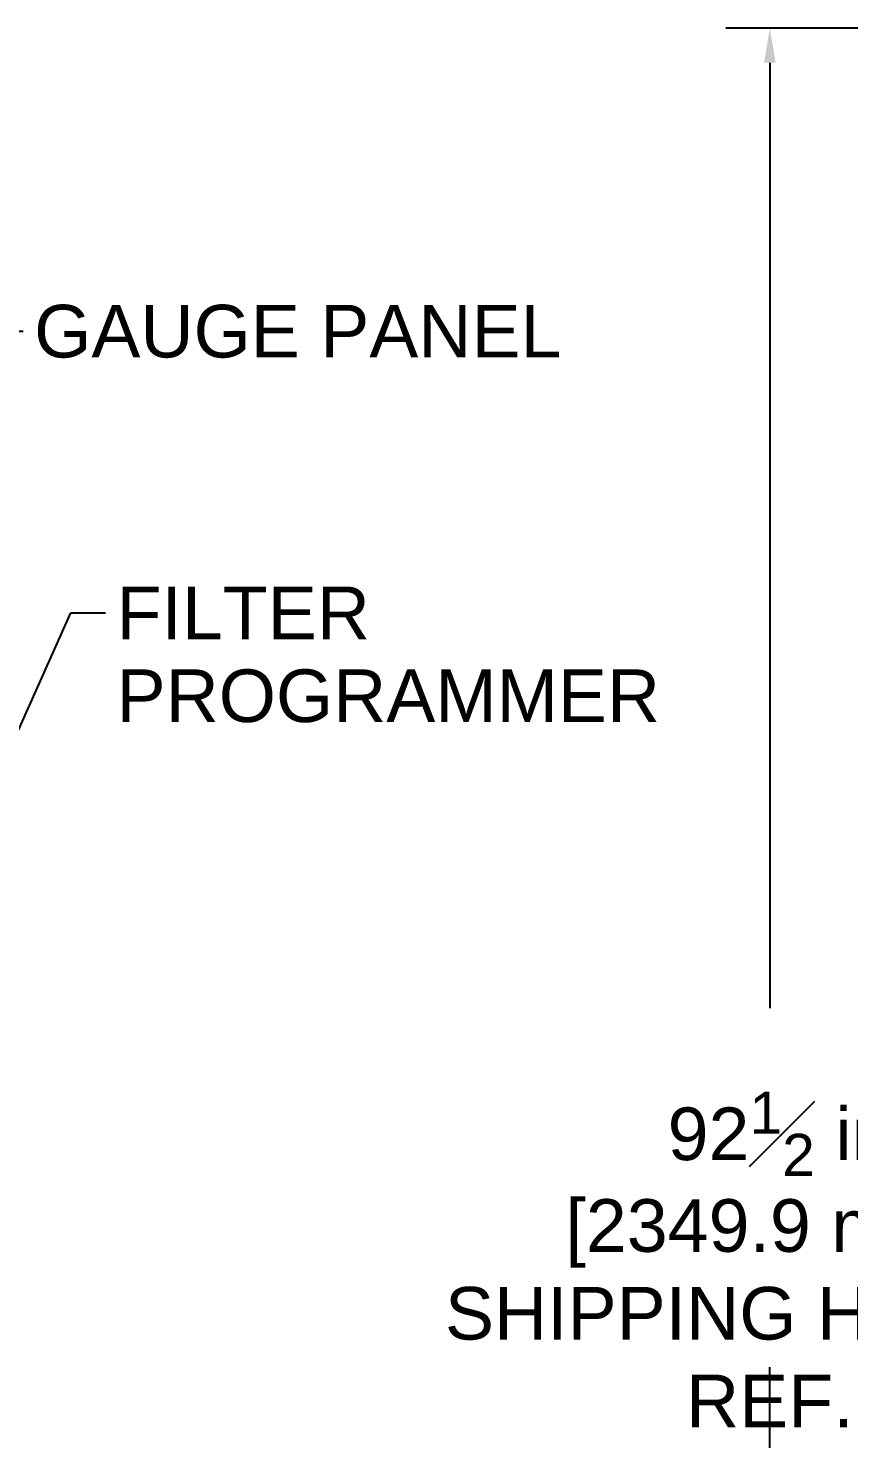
# Model space of a CAD drawing. Header units: inches. Extents: x 17 to 469, y 7 to 301.
# Drawn here: x 269.9 to 302.7, y 76.5 to 132.7 of the extents above; entities that cross this region are included whole.
import ezdxf

# ---------------------------------------------------------------- set-up
doc = ezdxf.new("R2010")
doc.units = ezdxf.units.IN
doc.header["$LTSCALE"] = 14
doc.header["$MEASUREMENT"] = 0
doc.layers.add('Dimension (ANSI)', color=7, linetype='Continuous', lineweight=25)
doc.layers.add('Symbol (ANSI)', color=7, linetype='Continuous', lineweight=25)
doc.styles.add('MEMCOR Medium', font='arial.ttf')
doc.dimstyles.new('Default (ANSI)', dxfattribs={"dimscale": 14, "dimtxt": 0.15, "dimasz": 0.098425, "dimexe": 0.125, "dimexo": 0.0625, "dimgap": 0.031496, "dimtad": 0, "dimtih": 1, "dimtoh": 1, "dimdec": 4, "dimrnd": 1e-08, "dimzin": 3, "dimdsep": 46, "dimlunit": 5, "dimtxsty": 'MEMCOR Medium', "dimcen": 0.09, "dimdle": 0.393701, "dimclrd": 256, "dimclre": 256, "dimclrt": 256, "dimadec": 0, "dimazin": 1, "dimtfac": 0.8, "dimtofl": 0, "dimtmove": 0, "dimatfit": 3, "dimfxl": 1, "dimfrac": 1, "dimtolj": 1, "dimtzin": 4, "dimlwd": -1, "dimlwe": -1, "dimarcsym": 0})
doc.dimstyles.new('Default (ANSI)$7', dxfattribs={"dimscale": 14, "dimtxt": 0.15, "dimasz": 0.098425, "dimexe": 0.125, "dimexo": 0.0625, "dimgap": 0.031496, "dimtad": 0, "dimtih": 1, "dimtoh": 1, "dimdec": 4, "dimrnd": 1e-08, "dimzin": 3, "dimdsep": 46, "dimlunit": 5, "dimtxsty": 'MEMCOR Medium', "dimcen": 0.09, "dimdle": 0.393701, "dimclrd": 256, "dimclre": 256, "dimclrt": 256, "dimadec": 0, "dimazin": 1, "dimtfac": 0.8, "dimtofl": 0, "dimtmove": 0, "dimatfit": 3, "dimfxl": 1, "dimfrac": 1, "dimtolj": 1, "dimtzin": 4, "dimlwd": -1, "dimlwe": -1, "dimarcsym": 0})

# ---------------------------------------------------------------- blocks, each defined once
blk = doc.blocks.new('*D28')
at = {"layer": 'Defpoints', "color": 0, "transparency": 16777216}
for p in [(299.504, 132.744), (359.226, 132.744), (339.567, 40.229)]:
    blk.add_point(p, dxfattribs=at)
at = {"layer": 'Dimension (ANSI)', "transparency": 16777216}
for p, q in [((358.351, 132.744), (297.754, 132.744)), ((299.504, 131.366), (299.504, 93.646)), ((299.504, 41.607), (299.504, 79.328)), ((338.692, 40.229), (297.754, 40.229))]:
    blk.add_line(p, q, dxfattribs=at)
for points in [[(299.275, 131.366), (299.734, 131.366), (299.504, 132.744)], [(299.275, 41.607), (299.734, 41.607), (299.504, 40.229)]]:
    blk.add_solid(points, dxfattribs=at)
at = {"layer": 'Dimension (ANSI)', "transparency": 16777216, "char_height": 2.1, "attachment_point": 5, "style": 'MEMCOR Medium'}
for s, insert in [('\\A1; \\fArial|b0|i0;92{\\H0.8x;\\S1#2;} in', (299.504, 88.633)), ('\\A1;[2349.9 mm]{\\P\\fArial|b0|i0;SHIPPING HEIGHT\\P\\fArial|b0|i0;REF.}', (299.504, 81.474))]:
    blk.add_mtext(s, dxfattribs=dict(at, insert=insert))

msp = doc.modelspace()

# ---------------------------------------------------------------- texts
at = {"layer": 'Symbol (ANSI)', "insert": (270.163166, 121.707055), "char_height": 2.10000007, "width": 21.03681602, "attachment_point": 1, "style": 'MEMCOR Medium'}
msp.add_mtext('\\fArial|b0|i0;GAUGE PANEL', dxfattribs=at)
at = {"layer": 'Symbol (ANSI)', "insert": (273.449813, 110.466862), "char_height": 2.10000007, "width": 21.68346202, "attachment_point": 1, "line_spacing_factor": 0.944221, "style": 'MEMCOR Medium'}
msp.add_mtext('\\fArial|b0|i0;FILTER\\P\\fArial|b0|i0;PROGRAMMER', dxfattribs=at)

# ---------------------------------------------------------------- dimensions: what is measured, and where the dimension line sits
at = {"layer": 'Dimension (ANSI)'}
dim = msp.add_linear_dim(base=(299.504219, 132.744368), p1=(339.566564, 40.229368), p2=(359.226131, 132.744368), angle=90, text=' \\fArial|b0|i0;<> in\\X[2349.9 mm]{\\P\\fArial|b0|i0;SHIPPING HEIGHT\\P\\fArial|b0|i0;REF.}', dimstyle='Default (ANSI)', override={"dimgap": 0.031496, "dimdec": 4, "dimpost": '', "dimtol": 0, "dimlim": 0, "dimtp": 0, "dimtm": 0, "dimtdec": 2, "dimatfit": 1}, dxfattribs=at)
dim.commit()
dim.dimension.update_dxf_attribs({"geometry": '*D28', "text_midpoint": (299.504219, 86.486868), "dimtype": 160})

# ---------------------------------------------------------------- leaders
at = {"layer": 'Symbol (ANSI)', "annotation_type": 0, "has_hookline": 1, "hookline_direction": 0}
for points, text_width in [([(262.346322, 106.10155), (268.344268, 120.657055), (269.722221, 120.657055)], 20.770806), ([(266.057602, 96.979368), (271.630915, 109.416861), (273.008868, 109.416861)], 21.413984)]:
    msp.add_leader(points, dimstyle='Default (ANSI)$7', override={"dimtad": 0}, dxfattribs=dict(at, text_width=text_width))

doc.saveas('drawing.dxf')
